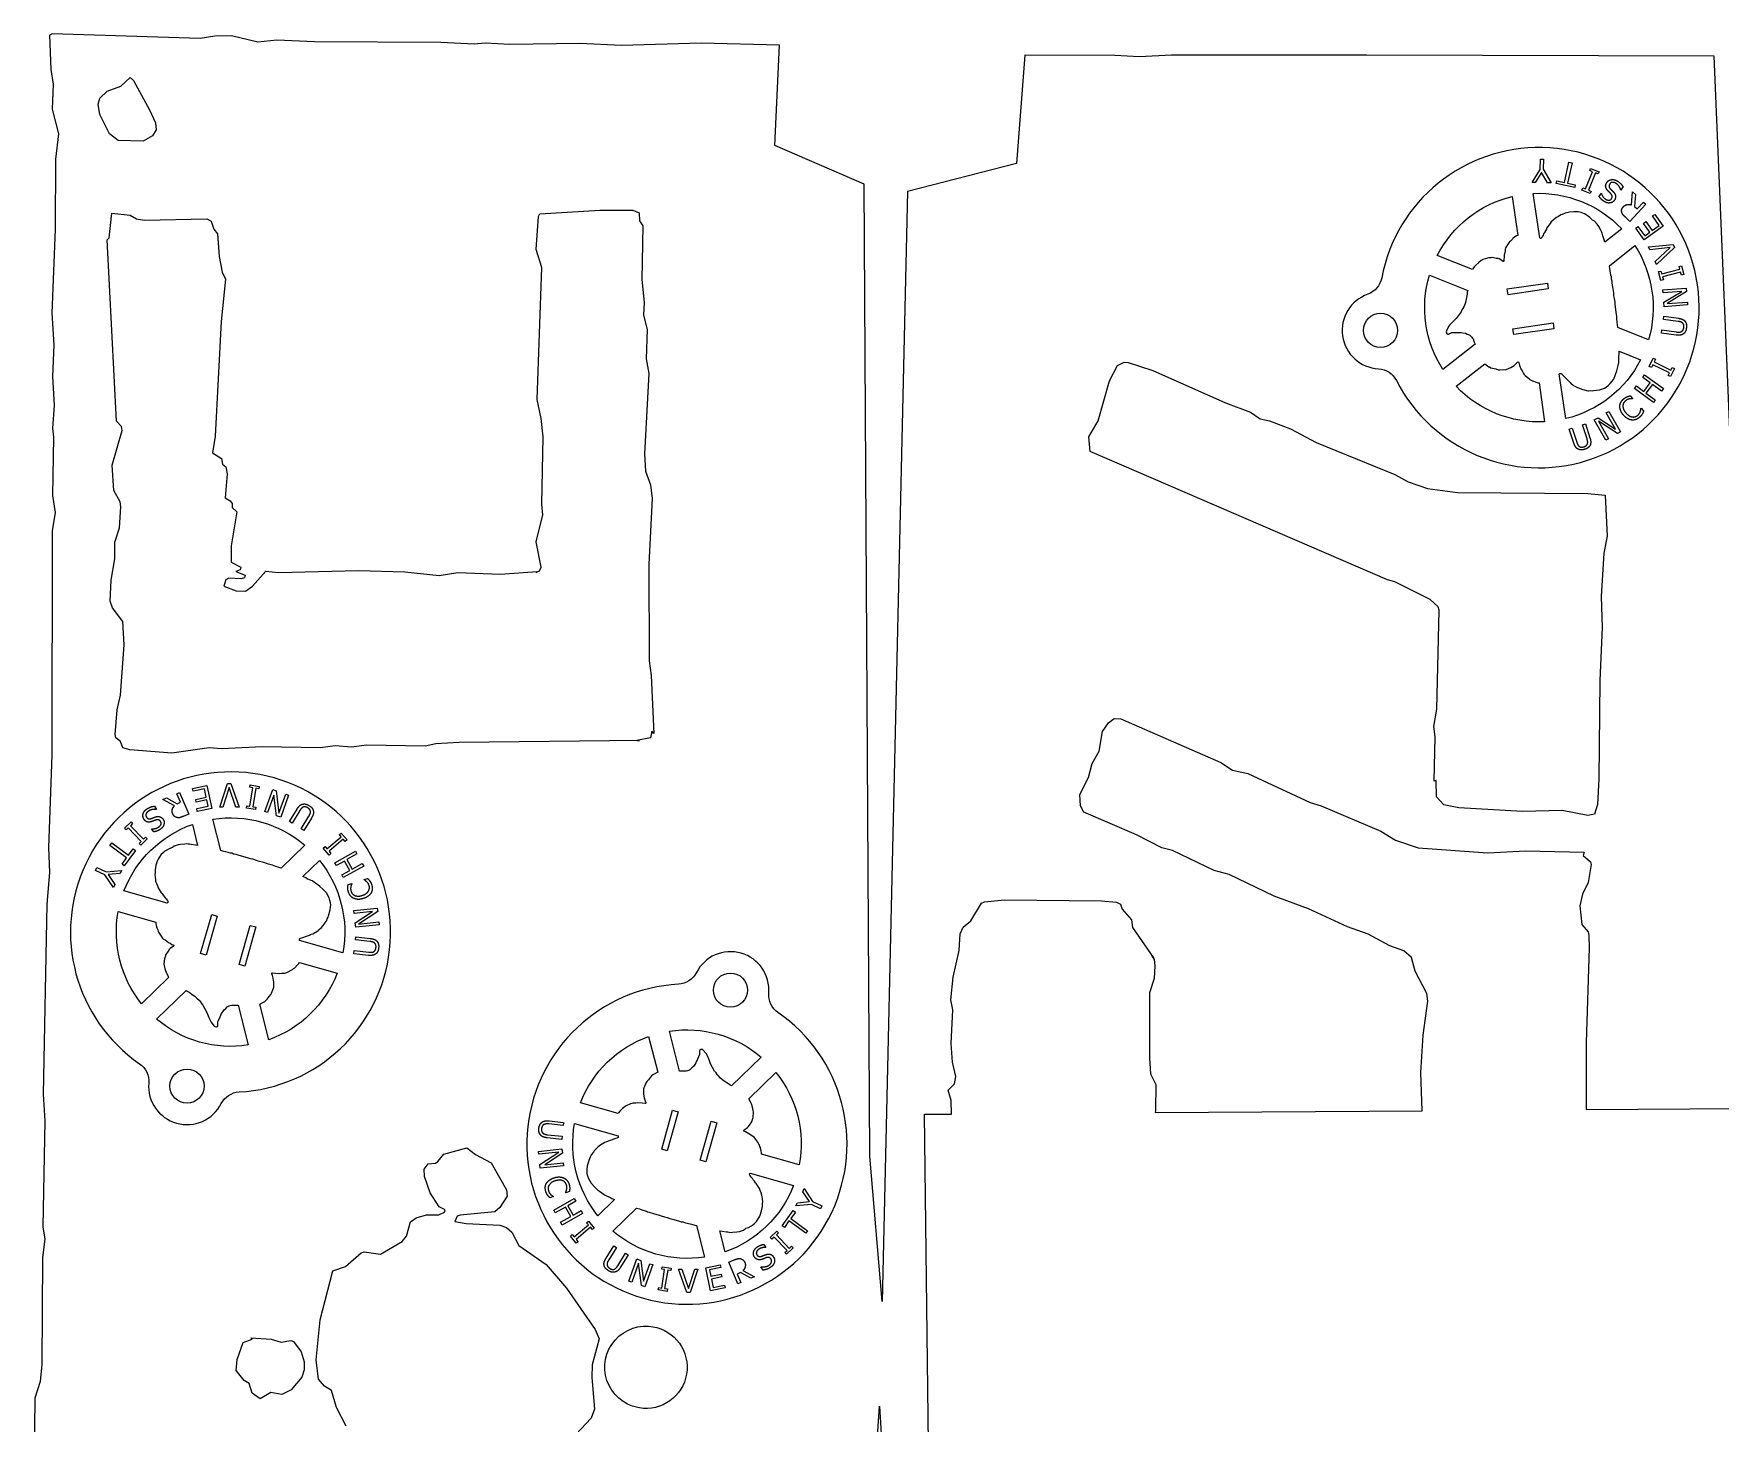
# Model space of a CAD drawing. Header units: millimetres. Extents: x 0 to 256, y -2 to 252.
# Drawn here: x 1.4 to 159.5, y 121.4 to 251.6 of the extents above; entities that cross this region are included whole.
import ezdxf

# ---------------------------------------------------------------- set-up
doc = ezdxf.new("R2010")
doc.units = ezdxf.units.MM
doc.layers.add('SCRAP_OUTLINE', color=5, linetype='Continuous')

msp = doc.modelspace()

# ---------------------------------------------------------------- linework, layer by layer
for points in [[(126.49, 227.17, 0.821365), (127.5, 220.18, -0.267689), (129.17, 219.09, 6.023346), (127.79, 228.69, -0.267689)], [(140.54, 232.68), (140.42, 232.64), (140.27, 232.54), (140.09, 232.39), (140.04, 232.33), (139.96, 232.24), (139.85, 232.15), (139.78, 232.07), (139.65, 231.89), (139.41, 231.51), (139.37, 231.4), (139.35, 231.23), (139.28, 230.83), (139.27, 230.65), (139.24, 230.46), (139.24, 230.29), (139.24, 230.27), (139.22, 230.25), (139.19, 230.25), (139.15, 230.26), (138.8, 230.47), (138.7, 230.51), (138.53, 230.53), (138.15, 230.61), (138.1, 230.61), (138.01, 230.59), (137.82, 230.58), (137.7, 230.56), (137.27, 230.41), (137.23, 230.39), (137.12, 230.32), (136.88, 230.13), (136.62, 229.9), (136.47, 229.74), (136.34, 229.54), (136.31, 229.48), (133, 230.8, -0.218412), (140.02, 236.33)], [(148.69, 232.04), (148.64, 232.25), (148.52, 232.64), (148.49, 232.77), (148.44, 232.89), (148.4, 233.05), (148.32, 233.18), (148.13, 233.53), (148, 233.73), (147.73, 234.02), (147.55, 234.12), (147.48, 234.17), (147.31, 234.35), (147.06, 234.56), (146.95, 234.62), (146.79, 234.71), (146.49, 234.83), (146.2, 234.88), (146, 234.9), (145.8, 234.9), (145.4, 234.85), (144.98, 234.75), (144.71, 234.64), (144.57, 234.6), (144.35, 234.46), (144.16, 234.36), (144.05, 234.27), (143.87, 234.12), (143.69, 233.95), (143.57, 233.81), (143.25, 233.35), (143.25, 233.32), (143.23, 233.25), (143.13, 233.1), (143.06, 232.96), (142.97, 232.84), (142.92, 232.71), (142.85, 232.6), (142.79, 232.47), (142.75, 232.42), (142.71, 232.4), (142.69, 232.39), (142.6, 232.44), (142, 236.61, -0.218412), (150.29, 233.3)], [(151.52, 231.73, -0.218412), (152.8, 222.89), (149.93, 224.04), (149.89, 224.31), (149.86, 224.55), (149.84, 224.88), (149.82, 225.01), (149.82, 225.12), (149.79, 225.26), (149.75, 225.71), (149.67, 226.25), (149.66, 226.43), (149.61, 226.77), (149.56, 227.01), (149.55, 227.3), (149.48, 227.66), (149.4, 228.2), (149.39, 228.39), (149.32, 228.57), (149.32, 228.64), (149.33, 228.8), (149.27, 228.94), (149.21, 229.37), (149.17, 229.57), (149.15, 229.77), (149.13, 229.84)], [(133.53, 220.11, -0.218412), (132.26, 228.95), (135.85, 227.51), (135.81, 227.37), (135.8, 227.17), (135.71, 226.7), (135.69, 226.53), (135.6, 226.29), (135.48, 225.98), (135.41, 225.84), (135.31, 225.7), (135.23, 225.51), (134.76, 224.89), (134.4, 224.53), (134.31, 224.42), (134.15, 224.26), (134.06, 224.16), (134.01, 224.07), (133.85, 223.73), (133.84, 223.65), (133.85, 223.56), (133.88, 223.5), (133.92, 223.47), (133.95, 223.45), (134, 223.44), (134.05, 223.44), (134.12, 223.47), (134.3, 223.56), (134.37, 223.58), (134.87, 223.58), (135.23, 223.59), (135.41, 223.54), (135.63, 223.51), (135.81, 223.43), (135.99, 223.37), (136.06, 223.32), (136.15, 223.24), (136.23, 223.16), (136.31, 223.06), (136.36, 222.98), (136.47, 222.68), (136.56, 222.5)], [(144.44, 219.7), (144.46, 219.72), (144.53, 219.75), (144.58, 219.75), (144.64, 219.73), (144.69, 219.69), (144.82, 219.51), (145.01, 219.34), (145.29, 219.04), (145.45, 218.9), (145.53, 218.8), (145.57, 218.76), (145.71, 218.69), (145.78, 218.61), (146.01, 218.49), (146.13, 218.42), (146.38, 218.32), (146.64, 218.24), (146.77, 218.21), (147.1, 218.13), (147.19, 218.12), (147.34, 218.14), (147.52, 218.13), (147.65, 218.14), (148.22, 218.22), (148.49, 218.3), (148.67, 218.38), (148.84, 218.47), (149.03, 218.62), (149.22, 218.79), (149.54, 219.21), (149.72, 219.65), (149.83, 220), (149.89, 220.24), (149.94, 220.48), (150.02, 220.78), (150.02, 220.86), (150.01, 220.98), (150.03, 221.23), (150.01, 221.35), (150.04, 221.54), (150.04, 221.84), (152.06, 221.03, -0.218412), (145.04, 215.51)], [(137.47, 220.66), (137.83, 220.38), (137.88, 220.35), (138.02, 220.28), (138.17, 220.24), (138.48, 220.17), (138.7, 220.09), (138.87, 220.08), (139.21, 220.1), (139.35, 220.09), (139.46, 220.1), (139.9, 220.29), (140.2, 220.5), (140.4, 220.67), (140.53, 220.8), (140.57, 220.82), (140.59, 220.82), (140.62, 220.81), (140.64, 220.77), (140.72, 220.5), (140.87, 220.11), (140.95, 219.98), (141.07, 219.73), (141.14, 219.64), (141.23, 219.56), (141.57, 219.26), (141.67, 219.19), (141.81, 219.13), (141.94, 219.04), (142.27, 218.92), (142.46, 218.87), (142.54, 218.87), (143.06, 215.22, -0.218412), (134.77, 218.54)], [(12.22, 153.25, 0.821365), (19.02, 151.33, -0.267689), (20.69, 152.42, 6.023346), (11.36, 155.06, -0.267689)], [(16.8, 175.52), (16.59, 175.56), (16.19, 175.61), (16.05, 175.63), (15.93, 175.64), (15.76, 175.67), (15.61, 175.65), (15.21, 175.62), (14.98, 175.57), (14.61, 175.45), (14.44, 175.32), (14.36, 175.28), (14.13, 175.2), (13.84, 175.06), (13.74, 174.98), (13.59, 174.86), (13.36, 174.64), (13.2, 174.4), (13.1, 174.22), (13.02, 174.04), (12.89, 173.66), (12.82, 173.23), (12.81, 172.94), (12.79, 172.8), (12.83, 172.54), (12.84, 172.33), (12.87, 172.18), (12.95, 171.95), (13.03, 171.73), (13.11, 171.56), (13.39, 171.09), (13.43, 171.07), (13.48, 171.02), (13.57, 170.87), (13.67, 170.74), (13.75, 170.62), (13.84, 170.52), (13.92, 170.41), (14.01, 170.3), (14.04, 170.24), (14.05, 170.2), (14.04, 170.19), (13.96, 170.12), (9.9, 171.26, -0.218412), (16.31, 177.49)], [(18.24, 177.98, -0.218412), (26.84, 175.55), (24.62, 173.4), (24.35, 173.47), (24.12, 173.54), (23.82, 173.66), (23.69, 173.69), (23.58, 173.74), (23.44, 173.76), (23.02, 173.91), (22.49, 174.06), (22.32, 174.12), (21.99, 174.22), (21.75, 174.27), (21.48, 174.37), (21.13, 174.45), (20.6, 174.6), (20.43, 174.67), (20.23, 174.69), (20.17, 174.71), (20.02, 174.78), (19.87, 174.79), (19.46, 174.91), (19.26, 174.95), (19.07, 175.01), (18.99, 175.03)], [(26.35, 166.61), (26.34, 166.64), (26.34, 166.72), (26.36, 166.76), (26.4, 166.81), (26.46, 166.84), (26.67, 166.88), (26.91, 166.99), (27.29, 167.12), (27.49, 167.22), (27.62, 167.25), (27.67, 167.27), (27.79, 167.36), (27.89, 167.4), (28.1, 167.56), (28.2, 167.64), (28.4, 167.83), (28.58, 168.03), (28.66, 168.14), (28.86, 168.41), (28.91, 168.49), (28.95, 168.63), (29.04, 168.79), (29.08, 168.91), (29.23, 169.47), (29.27, 169.75), (29.28, 169.94), (29.26, 170.14), (29.2, 170.37), (29.12, 170.61), (28.87, 171.07), (28.54, 171.42), (28.27, 171.66), (28.08, 171.82), (27.88, 171.96), (27.64, 172.15), (27.56, 172.19), (27.45, 172.23), (27.23, 172.34), (27.11, 172.37), (26.95, 172.48), (26.67, 172.6), (28.23, 174.12, -0.218412), (30.42, 165.46)], [(12.9, 168.34), (12.89, 168.21), (12.92, 168.03), (12.99, 167.81), (13.02, 167.73), (13.07, 167.62), (13.11, 167.49), (13.15, 167.39), (13.26, 167.2), (13.52, 166.82), (13.6, 166.74), (13.75, 166.66), (14.08, 166.43), (14.24, 166.35), (14.4, 166.25), (14.56, 166.18), (14.58, 166.16), (14.58, 166.14), (14.58, 166.11), (14.55, 166.08), (14.22, 165.85), (14.14, 165.77), (14.05, 165.62), (13.82, 165.3), (13.8, 165.27), (13.78, 165.17), (13.72, 164.99), (13.69, 164.88), (13.64, 164.42), (13.65, 164.38), (13.67, 164.24), (13.74, 163.95), (13.85, 163.63), (13.94, 163.42), (14.06, 163.22), (14.11, 163.17), (11.55, 160.68, -0.218412), (9.36, 169.34)], [(22.63, 160.64), (23.04, 160.85), (23.09, 160.89), (23.21, 160.99), (23.31, 161.11), (23.5, 161.36), (23.66, 161.54), (23.73, 161.68), (23.86, 162), (23.92, 162.13), (23.95, 162.23), (23.96, 162.71), (23.89, 163.07), (23.82, 163.32), (23.76, 163.5), (23.75, 163.54), (23.76, 163.56), (23.78, 163.58), (23.82, 163.58), (24.1, 163.54), (24.52, 163.52), (24.67, 163.54), (24.95, 163.55), (25.06, 163.58), (25.17, 163.62), (25.58, 163.82), (25.69, 163.88), (25.8, 163.98), (25.93, 164.06), (26.18, 164.32), (26.3, 164.47), (26.34, 164.54), (29.88, 163.54, -0.218412), (23.48, 157.31)], [(70.34, 161.67, 0.821365), (63.55, 163.6, -0.267689), (61.87, 162.51, 6.023346), (71.2, 159.87, -0.267689)], [(21.54, 156.82, -0.218412), (12.95, 159.25), (15.72, 161.94), (15.83, 161.86), (16.01, 161.76), (16.4, 161.49), (16.54, 161.4), (16.74, 161.22), (16.97, 160.98), (17.07, 160.87), (17.16, 160.72), (17.3, 160.56), (17.67, 159.88), (17.86, 159.41), (17.92, 159.28), (18, 159.07), (18.06, 158.95), (18.12, 158.86), (18.36, 158.58), (18.42, 158.54), (18.51, 158.51), (18.58, 158.52), (18.62, 158.54), (18.66, 158.56), (18.69, 158.6), (18.7, 158.65), (18.71, 158.72), (18.7, 158.92), (18.71, 159), (18.91, 159.45), (19.05, 159.78), (19.17, 159.93), (19.29, 160.11), (19.44, 160.25), (19.56, 160.39), (19.63, 160.44), (19.74, 160.48), (19.85, 160.52), (19.97, 160.55), (20.07, 160.56), (20.38, 160.55), (20.59, 160.56)], [(61.02, 158.11, -0.218412), (69.62, 155.68), (66.85, 152.98), (66.73, 153.07), (66.55, 153.17), (66.16, 153.44), (66.02, 153.53), (65.82, 153.71), (65.59, 153.95), (65.49, 154.06), (65.4, 154.21), (65.26, 154.36), (64.89, 155.05), (64.71, 155.52), (64.65, 155.64), (64.57, 155.86), (64.5, 155.98), (64.45, 156.06), (64.2, 156.35), (64.14, 156.39), (64.05, 156.41), (63.98, 156.41), (63.94, 156.39), (63.9, 156.37), (63.88, 156.33), (63.86, 156.28), (63.85, 156.2), (63.86, 156.01), (63.85, 155.93), (63.65, 155.48), (63.51, 155.14), (63.4, 155), (63.27, 154.81), (63.13, 154.68), (63.01, 154.54), (62.93, 154.49), (62.82, 154.44), (62.72, 154.41), (62.59, 154.38), (62.49, 154.36), (62.18, 154.38), (61.97, 154.37)], [(59.93, 154.28), (59.53, 154.07), (59.48, 154.04), (59.36, 153.93), (59.25, 153.82), (59.06, 153.56), (58.9, 153.39), (58.83, 153.25), (58.7, 152.93), (58.64, 152.8), (58.61, 152.7), (58.6, 152.22), (58.67, 151.86), (58.74, 151.6), (58.81, 151.43), (58.81, 151.39), (58.81, 151.37), (58.78, 151.35), (58.74, 151.35), (58.46, 151.38), (58.04, 151.41), (57.89, 151.38), (57.61, 151.38), (57.5, 151.35), (57.39, 151.3), (56.98, 151.11), (56.87, 151.05), (56.76, 150.95), (56.63, 150.87), (56.38, 150.61), (56.26, 150.46), (56.23, 150.39), (52.68, 151.39, -0.218412), (59.08, 157.62)], [(69.66, 146.59), (69.67, 146.72), (69.64, 146.89), (69.57, 147.12), (69.55, 147.2), (69.49, 147.31), (69.46, 147.44), (69.41, 147.54), (69.3, 147.73), (69.04, 148.1), (68.96, 148.19), (68.82, 148.27), (68.48, 148.5), (68.32, 148.58), (68.16, 148.68), (68, 148.75), (67.98, 148.77), (67.98, 148.79), (67.99, 148.82), (68.01, 148.85), (68.35, 149.08), (68.42, 149.16), (68.52, 149.31), (68.74, 149.62), (68.76, 149.66), (68.78, 149.76), (68.84, 149.93), (68.88, 150.05), (68.92, 150.5), (68.91, 150.55), (68.89, 150.68), (68.82, 150.98), (68.72, 151.3), (68.62, 151.51), (68.5, 151.71), (68.46, 151.76), (71.01, 154.24, -0.218412), (73.2, 145.59)], [(56.21, 148.31), (56.22, 148.28), (56.22, 148.21), (56.21, 148.16), (56.16, 148.12), (56.1, 148.09), (55.89, 148.04), (55.65, 147.94), (55.27, 147.81), (55.08, 147.71), (54.94, 147.68), (54.9, 147.66), (54.77, 147.57), (54.68, 147.53), (54.46, 147.37), (54.36, 147.29), (54.16, 147.1), (53.98, 146.9), (53.9, 146.79), (53.7, 146.52), (53.66, 146.44), (53.61, 146.3), (53.53, 146.14), (53.48, 146.01), (53.33, 145.46), (53.29, 145.18), (53.28, 144.98), (53.3, 144.79), (53.36, 144.56), (53.44, 144.32), (53.69, 143.86), (54.02, 143.51), (54.29, 143.26), (54.48, 143.11), (54.68, 142.97), (54.93, 142.78), (55, 142.74), (55.12, 142.7), (55.34, 142.59), (55.45, 142.55), (55.62, 142.45), (55.89, 142.33), (54.33, 140.81, -0.218412), (52.14, 149.47)], [(65.76, 139.41), (65.97, 139.37), (66.37, 139.32), (66.51, 139.3), (66.64, 139.29), (66.8, 139.26), (66.95, 139.28), (67.35, 139.31), (67.58, 139.36), (67.96, 139.48), (68.12, 139.6), (68.2, 139.65), (68.43, 139.73), (68.72, 139.87), (68.82, 139.94), (68.97, 140.06), (69.2, 140.28), (69.36, 140.53), (69.46, 140.71), (69.54, 140.88), (69.67, 141.27), (69.74, 141.69), (69.75, 141.99), (69.77, 142.13), (69.74, 142.39), (69.72, 142.6), (69.69, 142.74), (69.62, 142.97), (69.53, 143.2), (69.46, 143.37), (69.17, 143.84), (69.13, 143.86), (69.08, 143.9), (68.99, 144.06), (68.89, 144.18), (68.81, 144.31), (68.72, 144.41), (68.64, 144.52), (68.55, 144.62), (68.52, 144.68), (68.51, 144.73), (68.52, 144.74), (68.6, 144.81), (72.66, 143.66, -0.218412), (66.26, 137.44)], [(64.32, 136.95, -0.218412), (55.73, 139.38), (57.94, 141.53), (58.21, 141.46), (58.44, 141.39), (58.75, 141.27), (58.87, 141.24), (58.98, 141.19), (59.12, 141.16), (59.54, 141.02), (60.07, 140.87), (60.24, 140.81), (60.57, 140.71), (60.81, 140.66), (61.08, 140.56), (61.44, 140.47), (61.96, 140.32), (62.14, 140.26), (62.33, 140.24), (62.39, 140.22), (62.54, 140.15), (62.69, 140.14), (63.1, 140.02), (63.3, 139.98), (63.5, 139.91), (63.57, 139.9)]]:
    msp.add_lwpolyline(points, format="xyb", close=True)
for points in [[(142.19, 237.64), (141.88, 237.64), (142.64, 238.86), (142.66, 239.83), (142.95, 239.82), (142.94, 238.88), (143.66, 237.61), (143.33, 237.62), (142.78, 238.59)], [(145.34, 239.54), (145.63, 239.48), (145.22, 237.58), (145.94, 237.43), (145.88, 237.17), (144.15, 237.55), (144.21, 237.8), (144.93, 237.65)], [(147.29, 238.76), (147.37, 238.96), (148.16, 238.64), (148.08, 238.44), (147.82, 238.54), (147.16, 236.92), (147.42, 236.81), (147.33, 236.61), (146.54, 236.93), (146.63, 237.13), (146.89, 237.03), (147.55, 238.65)], [(153.38, 234.65), (154.18, 233.54), (152.4, 232.25), (151.6, 233.37), (151.81, 233.52), (152.44, 232.64), (152.93, 232.99), (152.34, 233.81), (152.55, 233.97), (153.14, 233.14), (153.8, 233.62), (153.17, 234.5)], [(152.93, 231.34), (152.8, 231.61), (155.12, 231.84), (155.25, 231.55), (153.56, 229.95), (153.43, 230.23), (154.84, 231.55)], [(155.66, 229.78), (155.88, 229.84), (156.1, 229.02), (155.88, 228.96), (155.81, 229.23), (154.12, 228.79), (154.19, 228.52), (153.97, 228.46), (153.75, 229.29), (153.97, 229.34), (154.04, 229.07), (155.74, 229.51)], [(139.56, 227.67), (143.32, 228.21), (143.4, 227.67), (139.63, 227.12)], [(154.15, 227.57), (156.34, 227.73), (156.37, 227.41), (154.55, 226.3), (156.44, 226.44), (156.46, 226.17), (154.27, 226), (154.24, 226.42), (155.91, 227.43), (154.17, 227.3)], [(140.09, 223.94), (143.86, 224.49), (143.93, 223.94), (140.17, 223.4)], [(155.02, 220.31), (155.22, 220.22), (154.85, 219.45), (154.65, 219.55), (154.77, 219.8), (153.2, 220.56), (153.08, 220.31), (152.87, 220.41), (153.25, 221.18), (153.45, 221.08), (153.33, 220.83), (154.9, 220.06)], [(152.43, 219.62), (154.21, 218.32), (154.03, 218.08), (153.17, 218.72), (152.56, 217.9), (153.43, 217.26), (153.26, 217.03), (151.49, 218.33), (151.66, 218.57), (152.36, 218.06), (152.96, 218.87), (152.26, 219.38)], [(149.07, 216.17), (150.17, 214.27), (149.89, 214.11), (148.1, 215.26), (149.05, 213.62), (148.81, 213.48), (147.71, 215.39), (148.07, 215.59), (149.71, 214.53), (148.84, 216.04)], [(16.32, 180.87), (17.67, 181.15), (18.12, 178.99), (16.77, 178.71), (16.72, 178.97), (17.78, 179.19), (17.66, 179.78), (16.67, 179.57), (16.62, 179.83), (17.6, 180.03), (17.44, 180.83), (16.38, 180.61)], [(19.16, 179.1), (18.87, 179.1), (19.6, 181.31), (19.92, 181.31), (20.7, 179.12), (20.38, 179.12), (19.75, 180.94)], [(21.7, 180.97), (21.74, 181.19), (22.58, 181.05), (22.54, 180.83), (22.27, 180.88), (21.98, 179.15), (22.26, 179.11), (22.22, 178.88), (21.38, 179.02), (21.42, 179.24), (21.69, 179.2), (21.98, 180.93)], [(23.11, 178.69), (23.85, 180.76), (24.16, 180.65), (24.43, 178.53), (25.07, 180.32), (25.33, 180.23), (24.59, 178.16), (24.2, 178.3), (23.95, 180.24), (23.36, 178.6)], [(10.1, 176.97), (9.94, 177.13), (10.56, 177.72), (10.71, 177.56), (10.51, 177.37), (11.72, 176.1), (11.93, 176.3), (12.08, 176.14), (11.47, 175.55), (11.31, 175.71), (11.51, 175.9), (10.3, 177.16)], [(8.59, 175.51), (8.76, 175.75), (10.33, 174.6), (10.76, 175.2), (10.97, 175.04), (9.93, 173.62), (9.72, 173.77), (10.15, 174.36)], [(30.09, 176.53), (30.26, 176.68), (30.81, 176.03), (30.64, 175.88), (30.46, 176.1), (29.12, 174.97), (29.3, 174.75), (29.13, 174.61), (28.58, 175.26), (28.75, 175.41), (28.93, 175.19), (30.27, 176.32)], [(29.67, 173.89), (31.59, 174.97), (31.73, 174.72), (30.79, 174.19), (31.3, 173.31), (32.23, 173.84), (32.38, 173.59), (30.46, 172.5), (30.32, 172.75), (31.07, 173.18), (30.57, 174.06), (29.82, 173.63)], [(9.05, 171.85), (8.91, 171.57), (8.12, 172.77), (7.24, 173.18), (7.36, 173.44), (8.22, 173.04), (9.67, 173.18), (9.53, 172.89), (8.41, 172.79)], [(31.45, 169.41), (33.64, 169.65), (33.68, 169.32), (31.89, 168.15), (33.78, 168.35), (33.81, 168.08), (31.62, 167.85), (31.58, 168.26), (33.21, 169.33), (31.48, 169.14)], [(17.08, 165.39), (18.12, 169.05), (18.65, 168.9), (17.61, 165.25)], [(20.7, 164.37), (21.74, 168.03), (22.27, 167.88), (21.23, 164.22)], [(61.86, 150.56), (60.82, 146.9), (60.3, 147.05), (61.33, 150.71)], [(65.48, 149.53), (64.44, 145.88), (63.91, 146.02), (64.95, 149.68)], [(51.11, 145.51), (48.92, 145.28), (48.89, 145.61), (50.67, 146.78), (48.78, 146.58), (48.75, 146.85), (50.94, 147.08), (50.99, 146.67), (49.35, 145.6), (51.08, 145.78)], [(52.89, 141.04), (50.98, 139.95), (50.83, 140.21), (51.77, 140.74), (51.27, 141.62), (50.33, 141.09), (50.19, 141.34), (52.1, 142.43), (52.24, 142.18), (51.49, 141.75), (51.99, 140.87), (52.74, 141.3)], [(73.52, 143.07), (73.65, 143.36), (74.44, 142.16), (75.32, 141.75), (75.2, 141.48), (74.35, 141.88), (72.89, 141.74), (73.03, 142.04), (74.15, 142.14)], [(73.97, 139.42), (73.8, 139.18), (72.23, 140.33), (71.8, 139.73), (71.59, 139.89), (72.63, 141.31), (72.84, 141.16), (72.41, 140.56)], [(52.47, 138.39), (52.3, 138.25), (51.75, 138.9), (51.92, 139.05), (52.1, 138.83), (53.44, 139.96), (53.26, 140.17), (53.43, 140.32), (53.98, 139.67), (53.81, 139.52), (53.63, 139.74), (52.29, 138.61)], [(72.46, 137.96), (72.62, 137.8), (72.01, 137.21), (71.85, 137.37), (72.05, 137.56), (70.84, 138.82), (70.64, 138.63), (70.48, 138.79), (71.09, 139.38), (71.25, 139.22), (71.05, 139.03), (72.26, 137.76)], [(59.46, 136.24), (58.71, 134.17), (58.4, 134.28), (58.13, 136.39), (57.49, 134.61), (57.23, 134.7), (57.97, 136.77), (58.36, 136.63), (58.61, 134.69), (59.2, 136.33)], [(60.86, 133.96), (60.82, 133.73), (59.98, 133.87), (60.02, 134.09), (60.3, 134.05), (60.58, 135.78), (60.3, 135.82), (60.34, 136.04), (61.18, 135.9), (61.15, 135.68), (60.87, 135.73), (60.58, 134)], [(66.24, 134.06), (64.89, 133.78), (64.44, 135.94), (65.79, 136.22), (65.84, 135.96), (64.78, 135.74), (64.9, 135.15), (65.89, 135.36), (65.95, 135.1), (64.96, 134.89), (65.12, 134.1), (66.18, 134.32)], [(63.4, 135.82), (63.7, 135.83), (62.96, 133.62), (62.65, 133.62), (61.87, 135.81), (62.18, 135.81), (62.81, 133.99)]]:
    msp.add_lwpolyline(points, close=True)
for points in [[(150.41, 237.25), (150.21, 236.93), (150.2, 236.94)], [(148.17, 236.32), (148.36, 236.62), (148.38, 236.6)], [(151.22, 235.53), (151.3, 236.76), (151.57, 236.5), (151.49, 235.39), (151.73, 235.16), (152.33, 235.8), (152.54, 235.6), (151.04, 233.99), (150.63, 234.38)], [(155.57, 224.62), (154.2, 224.81), (154.24, 225.1), (155.6, 224.92)], [(155.38, 223.34), (154.02, 223.53), (154.06, 223.82), (155.42, 223.63)], [(151.07, 217.65), (151.31, 217.39), (151.29, 217.38)], [(147.04, 213.62), (146.61, 214.93), (146.89, 215.02), (147.31, 213.71)], [(152.1, 216.48), (152.11, 216.5), (152.34, 216.23)], [(145.8, 213.22), (145.37, 214.53), (145.65, 214.62), (146.07, 213.31)], [(14.64, 179.24), (13.55, 179.82), (13.9, 179.97), (14.88, 179.43), (15.19, 179.57), (14.85, 180.37), (15.12, 180.49), (15.98, 178.46), (15.45, 178.24)], [(12.75, 179.2), (12.95, 178.9), (12.94, 178.89)], [(26.37, 178.78), (25.65, 177.61), (25.4, 177.77), (26.12, 178.93)], [(12.69, 176.79), (12.49, 177.08), (12.51, 177.09)], [(27.47, 178.09), (26.75, 176.92), (26.5, 177.08), (27.23, 178.25)], [(32.4, 172.3), (32.4, 172.32), (32.73, 172.43)], [(30.92, 171.85), (31.25, 171.95), (31.26, 171.93)], [(32.96, 166.51), (31.59, 166.66), (31.62, 166.95), (32.98, 166.8)], [(32.82, 165.22), (31.45, 165.37), (31.48, 165.66), (32.85, 165.51)], [(49.75, 149.71), (51.11, 149.56), (51.08, 149.27), (49.71, 149.42)], [(49.6, 148.41), (50.97, 148.27), (50.94, 147.98), (49.58, 148.12)], [(50.16, 142.63), (50.17, 142.61), (49.83, 142.5)], [(51.65, 143.08), (51.31, 142.97), (51.3, 143)], [(55.09, 136.84), (55.81, 138), (56.06, 137.85), (55.34, 136.68)], [(69.88, 138.14), (70.07, 137.85), (70.05, 137.84)], [(56.19, 136.14), (56.92, 137.32), (57.16, 137.16), (56.44, 136)], [(67.92, 135.68), (69.01, 135.11), (68.66, 134.96), (67.68, 135.49), (67.37, 135.36), (67.71, 134.56), (67.44, 134.44), (66.59, 136.47), (67.11, 136.69)], [(69.81, 135.72), (69.61, 136.03), (69.63, 136.04)]]:
    msp.add_lwpolyline(points)
for centre in [(127.68, 223.78), (66.75, 161.96), (15.81, 152.97)]:
    msp.add_circle(centre, 1.6)
for points in [[(148.95, 236.91), (148.8, 237.09), (148.77, 237.44), (148.88, 237.61)], [(148.88, 237.61), (148.94, 237.72), (149.17, 237.88), (149.29, 237.9)], [(149.16, 237.49), (149.09, 237.38), (149.11, 237.17), (149.21, 237.06)], [(149.77, 237.54), (149.56, 237.67), (149.25, 237.63), (149.16, 237.49)], [(149.29, 237.9), (149.43, 237.93), (149.71, 237.88), (149.88, 237.77)], [(150.2, 236.94), (150.15, 237.14), (149.91, 237.46), (149.77, 237.54)], [(149.88, 237.77), (150.09, 237.65), (150.32, 237.38), (150.41, 237.25)], [(148.66, 235.85), (148.5, 235.95), (148.26, 236.18), (148.17, 236.32)], [(148.38, 236.6), (148.42, 236.47), (148.62, 236.17), (148.77, 236.08)], [(149.62, 236), (149.47, 235.77), (148.93, 235.68), (148.66, 235.85)], [(148.77, 236.08), (148.94, 235.97), (149.26, 236), (149.34, 236.13)], [(149.28, 236.57), (149.21, 236.64), (149.02, 236.84), (148.95, 236.91)], [(149.21, 237.06), (149.28, 236.98), (149.41, 236.86), (149.5, 236.77)], [(149.34, 236.13), (149.41, 236.25), (149.38, 236.47), (149.28, 236.57)], [(149.5, 236.77), (149.58, 236.68), (149.68, 236.51), (149.7, 236.41)], [(149.7, 236.41), (149.72, 236.31), (149.68, 236.11), (149.62, 236)], [(150.44, 235.37), (150.61, 235.54), (151.01, 235.61), (151.22, 235.53)], [(150.3, 234.85), (150.26, 234.98), (150.32, 235.24), (150.44, 235.37)], [(150.63, 234.38), (150.49, 234.51), (150.33, 234.71), (150.3, 234.85)], [(155.99, 224.47), (155.91, 224.54), (155.71, 224.6), (155.57, 224.62)], [(155.6, 224.92), (155.83, 224.88), (156.14, 224.75), (156.23, 224.62)], [(156.23, 224.62), (156.32, 224.5), (156.38, 224.21), (156.35, 224.01)], [(156.07, 223.46), (155.94, 223.36), (155.61, 223.31), (155.38, 223.34)], [(155.42, 223.63), (155.57, 223.61), (155.78, 223.62), (155.87, 223.66)], [(155.87, 223.66), (155.97, 223.71), (156.09, 223.9), (156.11, 224.04)], [(156.11, 224.04), (156.13, 224.18), (156.07, 224.4), (155.99, 224.47)], [(156.35, 224.01), (156.33, 223.81), (156.19, 223.54), (156.07, 223.46)], [(150.11, 216.64), (150.11, 216.84), (150.28, 217.19), (150.44, 217.34)], [(150.47, 215.83), (150.28, 216.04), (150.12, 216.43), (150.11, 216.64)], [(150.61, 217.15), (150.5, 217.06), (150.39, 216.8), (150.4, 216.66)], [(150.4, 216.66), (150.4, 216.51), (150.55, 216.19), (150.7, 216.03)], [(150.44, 217.34), (150.53, 217.41), (150.69, 217.52), (150.77, 217.55)], [(150.99, 217.35), (150.89, 217.33), (150.71, 217.24), (150.61, 217.15)], [(150.77, 217.55), (150.84, 217.59), (150.99, 217.63), (151.07, 217.65)], [(151.29, 217.38), (151.24, 217.38), (151.08, 217.37), (150.99, 217.35)], [(151.24, 215.38), (151.05, 215.4), (150.65, 215.62), (150.47, 215.83)], [(150.7, 216.03), (150.85, 215.86), (151.14, 215.69), (151.29, 215.67)], [(151.96, 215.64), (151.8, 215.5), (151.43, 215.36), (151.24, 215.38)], [(151.29, 215.67), (151.43, 215.65), (151.69, 215.74), (151.79, 215.83)], [(151.79, 215.83), (151.89, 215.91), (152.01, 216.1), (152.04, 216.19)], [(152.21, 215.95), (152.16, 215.86), (152.06, 215.73), (151.96, 215.64)], [(152.04, 216.19), (152.07, 216.28), (152.09, 216.43), (152.1, 216.48)], [(152.34, 216.23), (152.31, 216.16), (152.26, 216.03), (152.21, 215.95)], [(147.08, 213.17), (147.11, 213.27), (147.08, 213.48), (147.04, 213.62)], [(147.31, 213.71), (147.38, 213.5), (147.39, 213.15), (147.32, 213.01)], [(146.2, 212.65), (146.06, 212.72), (145.87, 213), (145.8, 213.22)], [(146.07, 213.31), (146.12, 213.17), (146.22, 212.98), (146.3, 212.92)], [(146.82, 212.64), (146.64, 212.58), (146.33, 212.59), (146.2, 212.65)], [(146.3, 212.92), (146.38, 212.85), (146.61, 212.83), (146.75, 212.88)], [(146.75, 212.88), (146.88, 212.92), (147.05, 213.07), (147.08, 213.17)], [(147.32, 213.01), (147.25, 212.88), (147.02, 212.7), (146.82, 212.64)], [(11.69, 178.45), (11.72, 178.59), (11.89, 178.83), (12.05, 178.94)], [(12.21, 178.74), (12.01, 178.61), (11.92, 178.3), (12.02, 178.16)], [(12.05, 178.94), (12.25, 179.07), (12.59, 179.18), (12.75, 179.2)], [(12.94, 178.89), (12.74, 178.92), (12.35, 178.84), (12.21, 178.74)], [(14.48, 178.47), (14.38, 178.69), (14.48, 179.09), (14.64, 179.24)], [(26.12, 178.93), (26.24, 179.13), (26.5, 179.36), (26.66, 179.39)], [(26.69, 179.1), (26.59, 179.06), (26.45, 178.91), (26.37, 178.78)], [(26.66, 179.39), (26.8, 179.42), (27.09, 179.36), (27.26, 179.25)], [(27.13, 179.04), (27.01, 179.11), (26.78, 179.15), (26.69, 179.1)], [(27.38, 178.67), (27.38, 178.78), (27.25, 178.96), (27.13, 179.04)], [(27.23, 178.25), (27.31, 178.38), (27.38, 178.57), (27.38, 178.67)], [(27.26, 179.25), (27.43, 179.15), (27.62, 178.91), (27.65, 178.77)], [(27.65, 178.77), (27.69, 178.61), (27.6, 178.29), (27.47, 178.09)], [(11.79, 177.95), (11.72, 178.06), (11.66, 178.33), (11.69, 178.45)], [(12.46, 177.74), (12.24, 177.67), (11.9, 177.78), (11.79, 177.95)], [(12.02, 178.16), (12.09, 178.05), (12.29, 177.99), (12.43, 178.04)], [(12.43, 178.04), (12.53, 178.07), (12.69, 178.13), (12.81, 178.18)], [(12.9, 177.9), (12.81, 177.87), (12.55, 177.77), (12.46, 177.74)], [(12.51, 177.09), (12.65, 177.07), (13, 177.13), (13.15, 177.24)], [(12.81, 178.18), (12.93, 178.22), (13.13, 178.24), (13.22, 178.22)], [(13.33, 177.78), (13.25, 177.89), (13.04, 177.95), (12.9, 177.9)], [(13.15, 177.24), (13.32, 177.35), (13.42, 177.65), (13.33, 177.78)], [(13.22, 178.22), (13.32, 178.2), (13.49, 178.08), (13.57, 177.97)], [(13.57, 177.97), (13.72, 177.75), (13.57, 177.22), (13.31, 177.04)], [(14.89, 178.13), (14.76, 178.15), (14.54, 178.31), (14.48, 178.47)], [(15.45, 178.24), (15.28, 178.16), (15.03, 178.1), (14.89, 178.13)], [(13.31, 177.04), (13.15, 176.93), (12.84, 176.81), (12.69, 176.79)], [(32.73, 172.43), (32.78, 172.37), (32.88, 172.27), (32.94, 172.19)], [(30.88, 171.53), (30.88, 171.6), (30.9, 171.76), (30.92, 171.85)], [(30.95, 171.14), (30.91, 171.25), (30.88, 171.44), (30.88, 171.53)], [(31.45, 170.55), (31.27, 170.63), (31.02, 170.93), (30.95, 171.14)], [(31.16, 171.64), (31.14, 171.55), (31.15, 171.34), (31.19, 171.22)], [(31.26, 171.93), (31.24, 171.88), (31.18, 171.74), (31.16, 171.64)], [(31.19, 171.22), (31.23, 171.08), (31.42, 170.88), (31.55, 170.82)], [(31.55, 170.82), (31.69, 170.77), (32.04, 170.77), (32.24, 170.84)], [(32.24, 170.84), (32.46, 170.91), (32.74, 171.11), (32.81, 171.24)], [(33.06, 171.07), (32.96, 170.9), (32.6, 170.63), (32.34, 170.55)], [(32.64, 172.13), (32.57, 172.19), (32.45, 172.28), (32.4, 172.3)], [(32.88, 171.76), (32.84, 171.88), (32.71, 172.07), (32.64, 172.13)], [(32.81, 171.24), (32.89, 171.36), (32.92, 171.63), (32.88, 171.76)], [(32.94, 172.19), (33, 172.11), (33.08, 171.96), (33.12, 171.83)], [(33.12, 171.83), (33.18, 171.63), (33.16, 171.24), (33.06, 171.07)], [(32.34, 170.55), (32.07, 170.46), (31.64, 170.47), (31.45, 170.55)], [(33.39, 166.37), (33.31, 166.44), (33.11, 166.5), (32.96, 166.51)], [(32.98, 166.8), (33.21, 166.78), (33.53, 166.65), (33.63, 166.52)], [(33.52, 165.95), (33.54, 166.08), (33.47, 166.31), (33.39, 166.37)], [(33.63, 166.52), (33.72, 166.41), (33.79, 166.12), (33.77, 165.92)], [(33.51, 165.36), (33.38, 165.26), (33.05, 165.2), (32.82, 165.22)], [(32.85, 165.51), (33, 165.5), (33.21, 165.51), (33.3, 165.56)], [(33.3, 165.56), (33.39, 165.61), (33.51, 165.8), (33.52, 165.95)], [(33.77, 165.92), (33.75, 165.73), (33.62, 165.45), (33.51, 165.36)], [(48.93, 148.4), (48.84, 148.52), (48.77, 148.81), (48.79, 149.01)], [(48.79, 149.01), (48.81, 149.2), (48.95, 149.48), (49.06, 149.57)], [(49.26, 149.37), (49.17, 149.32), (49.06, 149.13), (49.04, 148.98)], [(49.04, 148.98), (49.03, 148.84), (49.09, 148.62), (49.18, 148.55)], [(49.06, 149.57), (49.18, 149.67), (49.51, 149.73), (49.75, 149.71)], [(49.71, 149.42), (49.56, 149.43), (49.35, 149.41), (49.26, 149.37)], [(49.58, 148.12), (49.35, 148.15), (49.03, 148.27), (48.93, 148.4)], [(49.18, 148.55), (49.25, 148.49), (49.45, 148.43), (49.6, 148.41)], [(49.5, 143.86), (49.6, 144.03), (49.96, 144.29), (50.23, 144.38)], [(50.32, 144.09), (50.1, 144.02), (49.83, 143.82), (49.75, 143.69)], [(50.23, 144.38), (50.49, 144.46), (50.92, 144.45), (51.11, 144.37)], [(51.01, 144.11), (50.88, 144.16), (50.52, 144.15), (50.32, 144.09)], [(51.38, 143.71), (51.33, 143.85), (51.15, 144.05), (51.01, 144.11)], [(51.11, 144.37), (51.29, 144.29), (51.55, 144), (51.61, 143.79)], [(49.44, 143.09), (49.38, 143.3), (49.4, 143.69), (49.5, 143.86)], [(49.62, 142.74), (49.56, 142.82), (49.48, 142.97), (49.44, 143.09)], [(49.83, 142.5), (49.78, 142.56), (49.68, 142.66), (49.62, 142.74)], [(49.75, 143.69), (49.67, 143.57), (49.64, 143.3), (49.69, 143.17)], [(49.69, 143.17), (49.72, 143.05), (49.85, 142.86), (49.92, 142.8)], [(49.92, 142.8), (49.99, 142.73), (50.12, 142.65), (50.16, 142.63)], [(51.3, 143), (51.32, 143.04), (51.38, 143.19), (51.4, 143.29)], [(51.4, 143.29), (51.42, 143.38), (51.42, 143.59), (51.38, 143.71)], [(51.61, 143.79), (51.65, 143.68), (51.68, 143.49), (51.68, 143.4)], [(51.68, 143.4), (51.68, 143.33), (51.66, 143.16), (51.65, 143.08)], [(69, 136.95), (68.85, 137.18), (68.99, 137.71), (69.25, 137.89)], [(69.41, 137.69), (69.24, 137.58), (69.14, 137.28), (69.23, 137.15)], [(69.25, 137.89), (69.41, 137.99), (69.72, 138.12), (69.88, 138.14)], [(70.05, 137.84), (69.91, 137.86), (69.56, 137.79), (69.41, 137.69)], [(54.91, 136.16), (54.87, 136.31), (54.96, 136.64), (55.09, 136.84)], [(55.3, 135.68), (55.14, 135.78), (54.94, 136.02), (54.91, 136.16)], [(55.34, 136.68), (55.25, 136.55), (55.18, 136.36), (55.18, 136.26)], [(55.18, 136.26), (55.18, 136.15), (55.31, 135.96), (55.43, 135.89)], [(55.88, 135.82), (55.97, 135.87), (56.11, 136.02), (56.19, 136.14)], [(56.44, 136), (56.32, 135.8), (56.07, 135.57), (55.91, 135.54)], [(67.11, 136.69), (67.28, 136.76), (67.53, 136.82), (67.67, 136.8)], [(67.67, 136.8), (67.8, 136.78), (68.02, 136.61), (68.09, 136.46)], [(68.09, 136.46), (68.18, 136.23), (68.08, 135.84), (67.92, 135.68)], [(69.34, 136.71), (69.24, 136.73), (69.07, 136.85), (69, 136.95)], [(69.23, 137.15), (69.31, 137.04), (69.53, 136.98), (69.66, 137.03)], [(69.75, 136.75), (69.64, 136.71), (69.44, 136.68), (69.34, 136.71)], [(69.63, 136.04), (69.82, 136.01), (70.21, 136.09), (70.35, 136.18)], [(69.66, 137.03), (69.75, 137.06), (70.01, 137.16), (70.1, 137.19)], [(70.13, 136.89), (70.03, 136.86), (69.87, 136.79), (69.75, 136.75)], [(70.51, 135.99), (70.31, 135.85), (69.98, 135.75), (69.81, 135.72)], [(70.1, 137.19), (70.33, 137.26), (70.66, 137.14), (70.77, 136.97)], [(70.55, 136.76), (70.47, 136.87), (70.27, 136.94), (70.13, 136.89)], [(70.35, 136.18), (70.55, 136.32), (70.64, 136.63), (70.55, 136.76)], [(70.87, 136.48), (70.84, 136.34), (70.67, 136.1), (70.51, 135.99)], [(70.77, 136.97), (70.85, 136.87), (70.9, 136.6), (70.87, 136.48)], [(55.91, 135.54), (55.76, 135.51), (55.47, 135.57), (55.3, 135.68)], [(55.43, 135.89), (55.55, 135.81), (55.78, 135.78), (55.88, 135.82)]]:
    msp.add_open_spline(points, degree=2)
at = {"layer": 'SCRAP_OUTLINE', "color": 5}
for points in [[(162.04, 175.67), (158.96, 249.47), (126.39, 249.58), (108.08, 249.58), (105.1, 249.42), (102.77, 249.54), (94.33, 249.57), (93.56, 239.42), (83.34, 236.81), (80.96, 132.8), (79.81, 146.41), (79.28, 237.49), (70.91, 241.12), (71.36, 250.51), (64.01, 250.68), (56.55, 250.49), (52.62, 250.65), (46.06, 250.56), (43.76, 250.7), (42.74, 250.59), (39.59, 250.76), (27.76, 250.81), (24.24, 250.98), (22.46, 250.78), (19.98, 251.37), (18.41, 251.34), (17.04, 251.13), (3.18, 251.58), (2.93, 251.44), (3.05, 248.22), (3.25, 246.85), (3.16, 244.52), (3.76, 242.19), (3.47, 239.83), (3.44, 233.28), (3.13, 225.38), (3.32, 222.44), (3.2, 219.46), (3.35, 216.75), (3.21, 214.61), (3.3, 213.78), (3.19, 208.31), (3.44, 206.72), (3.18, 205), (3.13, 183.98), (2.83, 175.33), (2.92, 172.98), (2.67, 170.01), (2.33, 152.21), (2.47, 149.71), (2.31, 139.77), (2.49, 138.63), (2.27, 136.91), (2.2, 126.87), (2.03, 125.28), (1.56, 123.72), (1.44, 115.22)], [(85.7, 88.49), (84.94, 150.33), (87.46, 150.35), (87.42, 151.61), (87.16, 152.6), (87.74, 153.19), (87.87, 153.87), (87.56, 155.21), (87.43, 156.97), (87.58, 160.13), (87.39, 161.06), (87.63, 163.17), (88.17, 165.69), (88.27, 167.25), (88.55, 167.87), (89.29, 168.45), (90.29, 170.1), (90.57, 170.25), (92.42, 170.41), (101.53, 170.33), (102.94, 170.21), (103.32, 170.01), (103.47, 169.55), (104.35, 168.55), (104.44, 167.83), (106.4, 164.99), (106.28, 165.14), (106.47, 164.84), (106.52, 164.25), (106.46, 163.06), (106.02, 161.7), (106.03, 155.6), (106.11, 154.11), (106.62, 153.12), (106.59, 150.67), (106.57, 150.48), (131.57, 150.66), (131.46, 154.25), (131.67, 157.75), (132.11, 160.92), (132.03, 161.64), (130.94, 163.74), (130.58, 165.01), (129.87, 165.63), (128.56, 166.1), (126.51, 167.21), (124.57, 167.88), (120.93, 169.58), (117.72, 170.78), (113.49, 172.79), (112.09, 173.16), (108.19, 175.03), (107.19, 175.3), (104.82, 176.5), (99.88, 178.63), (99.55, 179.24), (99.49, 180.3), (100.3, 181.87), (100.64, 183.2), (101.32, 184.35), (101.63, 186.19), (102.19, 187.02), (102.71, 187.4), (103.35, 187.37), (112.72, 183.28), (113.81, 182.56), (115.24, 182.25), (121.09, 179.55), (122.13, 179.24), (127.71, 176.85), (129.08, 176), (131.21, 175.31), (137.75, 174.84), (141.28, 175), (146.78, 174.89), (146.68, 174.58), (147.36, 173.98), (147.42, 173.73), (147.15, 172.06), (146.6, 170.94), (146.37, 169.86), (146.54, 168.12), (147.15, 167.42), (147.22, 167.09), (147.24, 165.94), (146.95, 157.04), (146.95, 150.78), (161.53, 150.88)], [(30.74, 121.1), (29.83, 122.84), (29.35, 124.44), (28.71, 124.86), (28.13, 125.51), (27.91, 127.33), (28.29, 131.07), (29.47, 135.65), (30.65, 136.05), (32.14, 137.33), (32.42, 137.44), (33.94, 137.21), (35.97, 138.4), (36.39, 138.9), (36.77, 140.25), (37.29, 140.63), (38.27, 140.92), (39.42, 140.9), (39.95, 141.15), (40.02, 141.39), (39.45, 141.67), (38.59, 142.97), (38.07, 144.5), (38.04, 145.2), (38.41, 145.67), (39.11, 145.75), (39.33, 145.91), (39.89, 146.58), (42.04, 147.19), (42.85, 146.55), (44.31, 145.79), (45.74, 143.26), (45.83, 142.65), (45.14, 141.59), (44.65, 141.2), (41.42, 140.88), (41.12, 140.77), (40.9, 140.27), (41.98, 140.08), (45.14, 139.93), (45.76, 139.72), (46.24, 139.28), (46.92, 138.04), (49.48, 136.24), (51.37, 134.05), (54.06, 130.15), (54.45, 129.28), (53.8, 126.85), (53.75, 125.65), (54, 122.7), (53.68, 121.84), (50.84, 118.83)], [(79, 97.05), (80.72, 122.98), (81.18, 115.15)]]:
    msp.add_lwpolyline(points, dxfattribs=at)
for points in [[(9.6, 246.68), (10.48, 247.47), (10.78, 247.21), (12.28, 244.46), (12.87, 243.23), (12.91, 242.56), (12.56, 242.02), (11.7, 241.51), (9.35, 241.58), (8.54, 242.19), (7.63, 244.02), (7.47, 244.97), (7.63, 245.54), (8.32, 246.21)], [(19.06, 184.56), (17.89, 184.67), (14.4, 184.17), (10.45, 184.49), (9.78, 184.68), (9.56, 185.25), (9.14, 185.6), (9.09, 185.91), (9.25, 188.23), (9.57, 189.61), (9.93, 194.31), (9.8, 196.49), (8.83, 197.77), (8.62, 198.4), (8.71, 200.38), (9.04, 202.36), (9.03, 203.94), (9.48, 205.27), (9.59, 207.25), (9.53, 207.73), (8.94, 208.79), (8.8, 211.14), (9.74, 214.4), (9.66, 214.77), (9.21, 215.27), (8.31, 232.26), (8.5, 232.44), (8.75, 234.75), (10.47, 234.58), (11.08, 234.23), (11.81, 234.1), (17.66, 234.23), (18.08, 234.02), (18.33, 233.25), (18.68, 232.83), (18.83, 230.7), (19.1, 229.23), (19.41, 228.57), (19, 224.61), (18.46, 213.87), (18.21, 212.31), (19.03, 211.78), (19.14, 211.24), (19.46, 210.98), (19.57, 210.33), (19.39, 208.1), (19.86, 207.8), (20.05, 207.57), (20.04, 207.17), (20.47, 206.79), (19.94, 203.59), (19.96, 202.06), (20.85, 201.58), (20.78, 201.35), (20.37, 201.2), (21.27, 200.83), (21.2, 200.6), (20.89, 200.49), (19.72, 200.56), (19.46, 200.4), (19.27, 199.81), (20.41, 199.38), (21.29, 199.35), (21.96, 199.81), (23.19, 201.21), (24.37, 201.1), (31.87, 201.27), (36.23, 201.15), (39.43, 200.81), (41.19, 201.08), (45.15, 200.94), (48.64, 201.2), (48.54, 201.09), (48.85, 201.26), (49, 201.58), (48.54, 203.97), (49.17, 206.51), (49.06, 207.49), (49.19, 213.8), (49.01, 215.53), (48.62, 217.32), (49.07, 229.66), (48.54, 231.35), (48.74, 234.45), (48.89, 234.69), (54.51, 235.03), (57.59, 235.05), (58.18, 234.78), (58.23, 234.04), (58.53, 233.59), (58.45, 228.56), (58.65, 226.4), (58.59, 225.22), (58.95, 223.87), (58.86, 221.11), (59.09, 219.75), (58.68, 212.21), (58.78, 210.6), (59.24, 209.3), (59.4, 208.02), (59.09, 201.86), (59.13, 192.81), (59.32, 191.44), (59.55, 186.02), (59.39, 186.22), (59.25, 185.61), (57.97, 185.36), (58.22, 185.35), (41.31, 185.17), (39.13, 185.04), (38.14, 184.81), (32.62, 184.9), (31.23, 184.72), (29.7, 184.86), (28.33, 184.68), (22.86, 184.75)], [(129.01, 210.29), (130.27, 209.6), (132.09, 208.97), (134.89, 208.6), (147.12, 208.5), (148.74, 208.34), (148.93, 204.5), (148.61, 202.91), (148.37, 198.84), (148.45, 195.93), (148.23, 190.97), (148.15, 181.76), (148.01, 179.37), (147.73, 178.45), (147.1, 178.33), (144.7, 178.79), (140.98, 178.69), (135.02, 179.04), (133.6, 179.33), (132.93, 180.07), (132.9, 181.59), (132.7, 181.55), (132.81, 185.69), (132.67, 186.67), (132.97, 188.29), (133.18, 197.57), (133.08, 197.87), (132.33, 198.55), (129.02, 200.22), (128.32, 200.4), (100.47, 212.44), (100.35, 213.81), (101.21, 215.3), (102.29, 219.04), (103.04, 220.48), (103.64, 220.79), (104.03, 220.78), (106.33, 220.01), (113.16, 216.98), (115.48, 216.11), (116.4, 215.5), (117.28, 215.32), (119.23, 214.55), (121.65, 213.28)], [(25.57, 124.5), (24.7, 124.06), (23.67, 124.27), (22.67, 123.66), (21.92, 124.21), (21.65, 125.1), (21.17, 125.38), (20.43, 126.32), (20.5, 127.36), (21.06, 128.94), (21.91, 129.27), (21.8, 129.38), (23.69, 129.26), (24.64, 128.97), (25.55, 129.14), (25.8, 129.04), (26.52, 128.07), (26.78, 127.12), (26.78, 126.38), (26.58, 125.71)]]:
    msp.add_lwpolyline(points, close=True, dxfattribs=at)
msp.add_lwpolyline([(58.57, 122.77, -1), (59.08, 130.47, -1)], format="xyb", close=True, dxfattribs=at)

doc.saveas('drawing.dxf')
